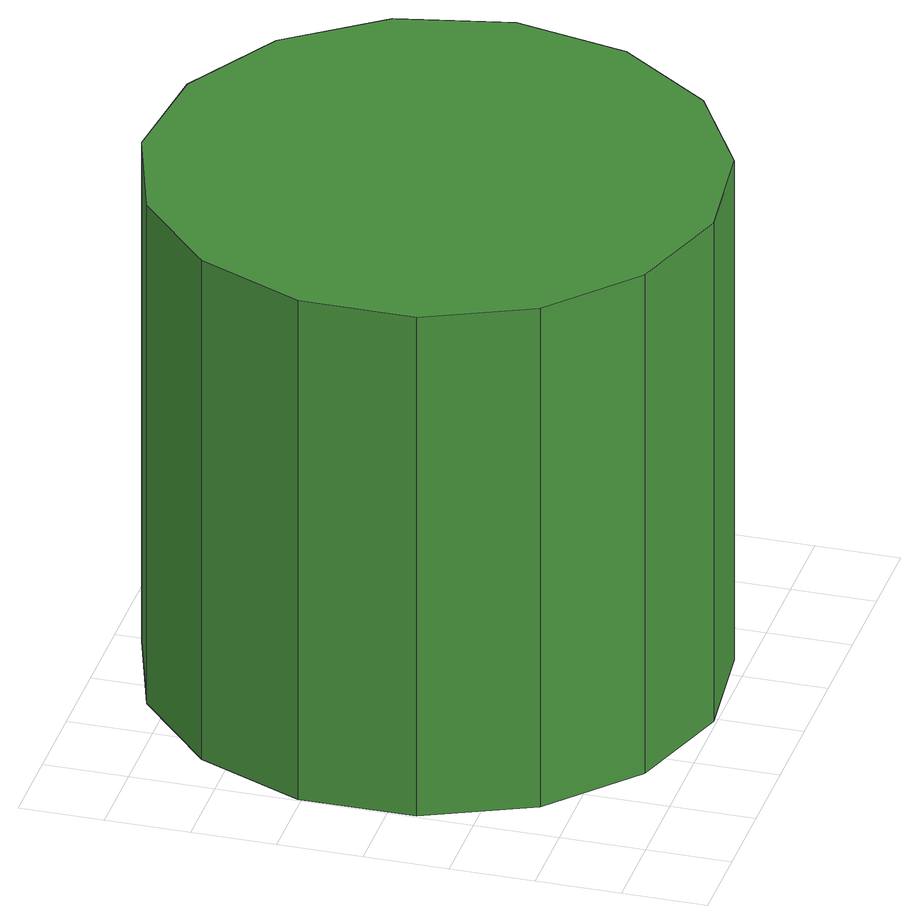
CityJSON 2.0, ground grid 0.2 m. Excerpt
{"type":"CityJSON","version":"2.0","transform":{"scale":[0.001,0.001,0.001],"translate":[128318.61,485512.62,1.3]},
"CityObjects":{
"tree1":{"type":"SolitaryVegetationObject","attributes":{"function":"something"},"geometry":[{"type":"MultiSurface","lod":"1","boundaries":[[[0,1,2,3,4,5,6,7,8,9,10,11,12,13,14]],[[15,16,17,18,19,20,21,22,23,24,25,26,27,28,29]],[[0,29,28,1]],[[1,28,27,2]],[[2,27,26,3]],[[3,26,25,4]],[[4,25,24,5]],[[5,24,23,6]],[[6,23,22,7]],[[7,22,21,8]],[[8,21,20,9]],[[9,20,19,10]],[[10,19,18,11]],[[11,18,17,12]],[[12,17,16,13]],[[13,16,15,14]],[[14,15,29,0]]]}]}
},
"vertices":[
[1328,672,1293],[1270,943,1293],[1107,1167,1293],[867,1306,1293],[591,1335,1293],[327,1249,1293],[121,1064,1293],[8,810,1293],[8,533,1293],[121,279,1293],[327,94,1293],[591,8,1293],[867,37,1293],[1107,176,1293],[1270,400,1293],[1270,400,3],[1107,176,3],[867,37,3],[591,8,3],[327,94,3],[121,279,3],[8,533,3],[8,810,3],[121,1064,3],[327,1249,3],[591,1335,3],[867,1306,3],[1107,1167,3],[1270,943,3],[1328,672,3]
]}
